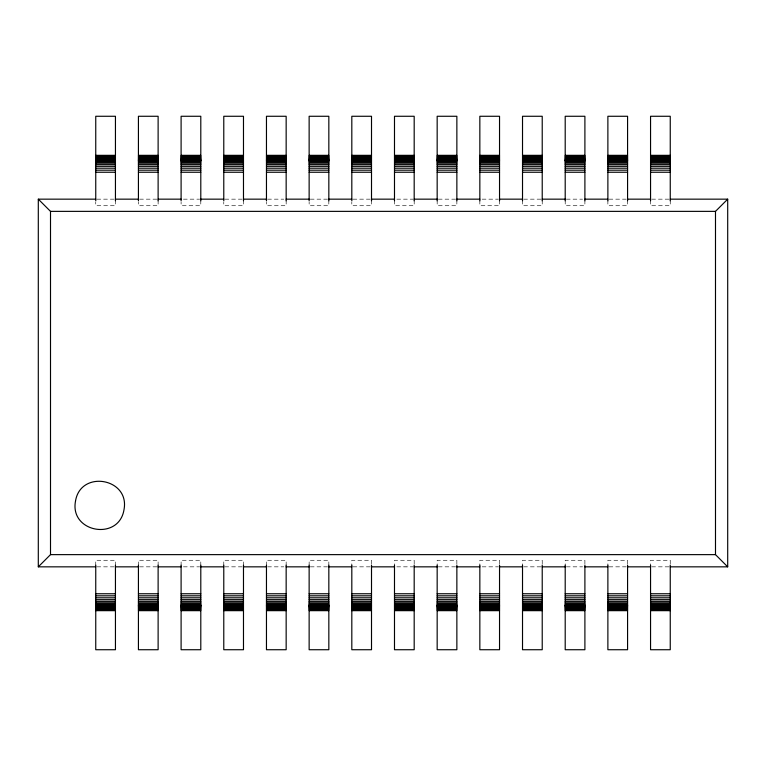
<?xml version="1.0" encoding="UTF-8"?>
<svg xmlns="http://www.w3.org/2000/svg" width="766" height="766" viewBox="0 0 766 766"><rect width="100%" height="100%" fill="white"/><g stroke="black" fill="none" stroke-linecap="round" stroke-linejoin="round"><path stroke-width="0.57" stroke-dasharray="3.83 2.87" d="M96.909 199.16L114.287 199.16M139.584 199.16L156.963 199.16M183.419 199.16L199.639 199.16M224.936 199.16L242.324 199.16M267.621 199.16L283.841 199.16M310.297 199.16L327.676 199.16M352.973 199.16L370.351 199.16M396.807 199.16L413.027 199.16M438.324 199.16L455.703 199.16M482.159 199.16L498.379 199.16M523.676 199.16L541.064 199.16M566.361 199.16L582.581 199.16M609.037 199.16L626.416 199.16M651.713 199.16L669.091 199.16M96.909 566.84L114.287 566.84M139.584 566.84L156.963 566.84M183.419 566.84L199.639 566.84M224.936 566.84L242.324 566.84M267.621 566.84L283.841 566.84M310.297 566.84L327.676 566.84M352.973 566.84L370.351 566.84M396.807 566.84L413.027 566.84M438.324 566.84L455.703 566.84M482.159 566.84L498.379 566.84M523.676 566.84L541.064 566.84M566.361 566.84L582.581 566.84M609.037 566.84L626.416 566.84M651.713 566.84L669.091 566.84M670.25 200.252L670.25 205.728L650.554 205.728L650.554 200.252M670.25 563.862L670.25 560.272L650.554 560.272L650.554 565.748M627.574 200.252L627.574 205.728L607.878 205.728L607.878 200.252M627.574 563.862L627.574 560.272L607.878 560.272L607.878 565.748M584.898 200.252L584.898 205.728L565.203 205.728L565.203 200.252M584.898 563.862L584.898 560.272L565.203 560.272L565.203 565.748M542.223 200.252L542.223 205.728L522.517 205.728L522.517 200.252M542.223 563.862L542.223 560.272L522.517 560.272L522.517 565.748M499.537 200.252L499.537 205.728L479.842 205.728L479.842 200.252M499.537 563.862L499.537 560.272L479.842 560.272L479.842 565.748M456.862 200.252L456.862 205.728L437.166 205.728L437.166 200.252M456.862 563.862L456.862 560.272L437.166 560.272L437.166 565.748M414.186 200.252L414.186 205.728L394.49 205.728L394.49 200.252M414.186 563.862L414.186 560.272L394.49 560.272L394.49 565.748M371.51 200.252L371.51 205.728L351.814 205.728L351.814 202.138M371.51 563.862L371.51 560.272L351.814 560.272L351.814 565.748M328.834 200.252L328.834 205.728L309.138 205.728L309.138 202.138M328.834 565.748L328.834 560.272L309.138 560.272L309.138 565.748M286.158 200.252L286.158 205.728L266.463 205.728L266.463 202.138M286.158 565.748L286.158 560.272L266.463 560.272L266.463 565.748M243.483 200.252L243.483 205.728L223.777 205.728L223.777 202.138M243.483 565.748L243.483 560.272L223.777 560.272L223.777 565.748M200.797 200.252L200.797 205.728L181.102 205.728L181.102 202.138M200.797 565.748L200.797 560.272L181.102 560.272L181.102 565.748M158.122 200.252L158.122 205.728L138.426 205.728L138.426 202.138M158.122 565.748L158.122 560.272L138.426 560.272L138.426 565.748M115.446 200.252L115.446 205.728L95.75 205.728L95.75 202.138M115.446 565.748L115.446 560.272L95.75 560.272L95.75 565.748"/><path stroke-width="1.15" d="M95.75 566.84L38.3 566.84L50.508 554.632L715.492 554.632L727.7 566.84L727.7 199.16L670.25 199.16M95.75 199.16L38.3 199.16L50.508 211.368L715.492 211.368L727.7 199.16M95.75 155.335L115.446 155.335M138.426 155.335L158.122 155.335M181.102 155.335L200.797 155.335M223.777 155.335L243.483 155.335M266.463 155.335L286.158 155.335M309.138 155.335L328.834 155.335M351.814 155.335L371.51 155.335M394.49 155.335L414.186 155.335M437.166 155.335L456.862 155.335M479.842 155.335L499.537 155.335M522.517 155.335L542.223 155.335M565.203 155.335L584.898 155.335M607.878 155.335L627.574 155.335M650.554 155.335L670.25 155.335M95.75 156.254L115.446 156.254M138.426 156.254L158.122 156.254M181.102 156.254L200.797 156.254M223.777 156.254L243.483 156.254M266.463 156.254L286.158 156.254M309.138 156.254L328.834 156.254M351.814 156.254L371.51 156.254M394.49 156.254L414.186 156.254M437.166 156.254L456.862 156.254M479.842 156.254L499.537 156.254M522.517 156.254L542.223 156.254M565.203 156.254L584.898 156.254M607.878 156.254L627.574 156.254M650.554 156.254L670.25 156.254M95.75 157.126L115.446 157.126M138.426 157.126L158.122 157.126M181.102 157.126L200.797 157.126M223.777 157.126L243.483 157.126M266.463 157.126L286.158 157.126M309.138 157.126L328.834 157.126M351.814 157.126L371.51 157.126M394.49 157.126L414.186 157.126M437.166 157.126L456.862 157.126M479.842 157.126L499.537 157.126M522.517 157.126L542.223 157.126M565.203 157.126L584.898 157.126M607.878 157.126L627.574 157.126M650.554 157.126L670.25 157.126M95.75 157.93L115.446 157.93M138.426 157.93L158.122 157.93M181.102 157.93L200.797 157.93M223.777 157.93L243.483 157.93M266.463 157.93L286.158 157.93M309.138 157.93L328.834 157.93M351.814 157.93L371.51 157.93M394.49 157.93L414.186 157.93M437.166 157.93L456.862 157.93M479.842 157.93L499.537 157.93M522.517 157.93L542.223 157.93M565.203 157.93L584.898 157.93M607.878 157.93L627.574 157.93M650.554 157.93L670.25 157.93M95.75 158.648L115.446 158.648M138.426 158.648L158.122 158.648M181.102 158.648L200.797 158.648M223.777 158.648L243.483 158.648M266.463 158.648L286.158 158.648M309.138 158.648L328.834 158.648M351.814 158.648L371.51 158.648M394.49 158.648L414.186 158.648M437.166 158.648L456.862 158.648M479.842 158.648L499.537 158.648M522.517 158.648L542.223 158.648M565.203 158.648L584.898 158.648M607.878 158.648L627.574 158.648M650.554 158.648L670.25 158.648M95.75 159.271L115.446 159.271M138.426 159.271L158.122 159.271M181.102 159.271L200.797 159.271M223.777 159.271L243.483 159.271M266.463 159.271L286.158 159.271M309.138 159.271L328.834 159.271M351.814 159.271L371.51 159.271M394.49 159.271L414.186 159.271M437.166 159.271L456.862 159.271M479.842 159.271L499.537 159.271M522.517 159.271L542.223 159.271M565.203 159.271L584.898 159.271M607.878 159.271L627.574 159.271M650.554 159.271L670.25 159.271M95.75 159.759L115.446 159.759M138.426 159.759L158.122 159.759M181.102 159.759L200.797 159.759M223.777 159.759L243.483 159.759M266.463 159.759L286.158 159.759M309.138 159.759L328.834 159.759M351.814 159.759L371.51 159.759M394.49 159.759L414.186 159.759M437.166 159.759L456.862 159.759M479.842 159.759L499.537 159.759M522.517 159.759L542.223 159.759M565.203 159.759L584.898 159.759M607.878 159.759L627.574 159.759M650.554 159.759L670.25 159.759M95.75 160.123L115.446 160.123M138.426 160.123L158.122 160.123M181.102 160.123L200.797 160.123M223.777 160.123L243.483 160.123M266.463 160.123L286.158 160.123M309.138 160.123L328.834 160.123M351.814 160.123L371.51 160.123M394.49 160.123L414.186 160.123M437.166 160.123L456.862 160.123M479.842 160.123L499.537 160.123M522.517 160.123L542.223 160.123M565.203 160.123L584.898 160.123M607.878 160.123L627.574 160.123M650.554 160.123L670.25 160.123M95.75 160.343L115.446 160.42M138.426 160.42L158.122 160.42M181.102 160.42L200.797 160.42M223.777 160.343L243.483 160.42M266.463 160.42L286.158 160.42M309.138 160.42L328.834 160.42M351.814 160.42L371.51 160.343M394.49 160.42L414.186 160.343M437.166 160.42L456.862 160.42M479.842 160.343L499.537 160.42M522.517 160.343L542.223 160.42M565.203 160.42L584.898 160.42M607.878 160.42L627.574 160.42M650.554 160.42L670.25 160.343M95.75 160.601L115.446 160.601M138.426 160.601L158.122 160.601M181.102 160.601L200.797 160.601M223.777 160.601L243.483 160.601M266.463 160.601L286.158 160.601M309.138 160.601L328.834 160.601M351.814 160.601L371.51 160.601M394.49 160.601L414.186 160.601M437.166 160.601L456.862 160.601M479.842 160.601L499.537 160.601M522.517 160.601L542.223 160.601M565.203 160.601L584.898 160.601M607.878 160.601L627.574 160.601M650.554 160.601L670.25 160.601M95.75 161.138L115.446 161.138M138.426 161.138L158.122 161.138M181.102 161.138L200.797 161.138M223.777 161.138L243.483 161.138M266.463 161.138L286.158 161.138M309.138 161.138L328.834 161.138M351.814 161.138L371.51 161.138M394.49 161.138L414.186 161.138M437.166 161.138L456.862 161.138M479.842 161.138L499.537 161.138M522.517 161.138L542.223 161.138M565.203 161.138L584.898 161.138M607.878 161.138L627.574 161.138M650.554 161.138L670.25 161.138M95.75 162.009L115.446 162.009M138.426 162.009L158.122 162.009M181.102 162.009L200.797 162.009M223.777 162.009L243.483 162.009M266.463 162.009L286.158 162.009M309.138 162.009L328.834 162.009M351.814 162.009L371.51 162.009M394.49 162.009L414.186 162.009M437.166 162.009L456.862 162.009M479.842 162.009L499.537 162.009M522.517 162.009L542.223 162.009M565.203 162.009L584.898 162.009M607.878 162.009L627.574 162.009M650.554 162.009L670.25 162.009M95.75 163.187L115.446 163.187M138.426 163.187L158.122 163.187M181.102 163.187L200.797 163.187M223.777 163.187L243.483 163.187M266.463 163.187L286.158 163.187M309.138 163.187L328.834 163.187M351.814 163.187L371.51 163.187M394.49 163.187L414.186 163.187M437.166 163.187L456.862 163.187M479.842 163.187L499.537 163.187M522.517 163.187L542.223 163.187M565.203 163.187L584.898 163.187M607.878 163.187L627.574 163.187M650.554 163.187L670.25 163.187M95.75 164.642L115.446 164.642M138.426 164.642L158.122 164.642M181.102 164.642L200.797 164.642M223.777 164.642L243.483 164.642M266.463 164.642L286.158 164.642M309.138 164.642L328.834 164.642M351.814 164.642L371.51 164.642M394.49 164.642L414.186 164.642M437.166 164.642L456.862 164.642M479.842 164.642L499.537 164.642M522.517 164.642L542.223 164.642M565.203 164.642L584.898 164.642M607.878 164.642L627.574 164.642M650.554 164.642L670.25 164.642M95.75 166.327L115.446 166.327M138.426 166.327L158.122 166.327M181.102 166.327L200.797 166.327M223.777 166.327L243.483 166.327M266.463 166.327L286.158 166.327M309.138 166.327L328.834 166.327M351.814 166.327L371.51 166.327M394.49 166.327L414.186 166.327M437.166 166.327L456.862 166.327M479.842 166.327L499.537 166.327M522.517 166.327L542.223 166.327M565.203 166.327L584.898 166.327M607.878 166.327L627.574 166.327M650.554 166.327L670.25 166.327M95.75 168.194L115.446 168.194M138.426 168.194L158.122 168.194M181.102 168.194L200.797 168.194M223.777 168.194L243.483 168.194M266.463 168.194L286.158 168.194M309.138 168.194L328.834 168.194M351.814 168.194L371.51 168.194M394.49 168.194L414.186 168.194M437.166 168.194L456.862 168.194M479.842 168.194L499.537 168.194M522.517 168.194L542.223 168.194M565.203 168.194L584.898 168.194M607.878 168.194L627.574 168.194M650.554 168.194L670.25 168.194M95.75 170.186L115.446 170.186M138.426 170.186L158.122 170.186M181.102 170.186L200.797 170.186M223.777 170.186L243.483 170.186M266.463 170.186L286.158 170.186M309.138 170.186L328.834 170.186M351.814 170.186L371.51 170.186M394.49 170.186L414.186 170.186M437.166 170.186L456.862 170.186M479.842 170.186L499.537 170.186M522.517 170.186L542.223 170.186M565.203 170.186L584.898 170.186M607.878 170.186L627.574 170.186M650.554 170.186L670.25 170.186M95.75 172.245L115.446 172.245M138.426 172.245L158.122 172.245M181.102 172.245L200.797 172.245M223.777 172.245L243.483 172.245M266.463 172.245L286.158 172.245M309.138 172.245L328.834 172.245M351.814 172.245L371.51 172.245M394.49 172.245L414.186 172.245M437.166 172.245L456.862 172.245M479.842 172.245L499.537 172.245M522.517 172.245L542.223 172.245M565.203 172.245L584.898 172.245M607.878 172.245L627.574 172.245M650.554 172.245L670.25 172.245M115.446 199.16L138.426 199.16M158.122 199.16L181.102 199.16M200.797 199.16L223.777 199.16M243.483 199.16L266.463 199.16M286.158 199.16L309.138 199.16M328.834 199.16L351.814 199.16M371.51 199.16L394.49 199.16M414.186 199.16L437.166 199.16M456.862 199.16L479.842 199.16M499.537 199.16L522.517 199.16M542.223 199.16L565.203 199.16M584.898 199.16L607.878 199.16M627.574 199.16L650.554 199.16M115.446 566.84L138.426 566.84M158.122 566.84L181.102 566.84M200.797 566.84L223.777 566.84M243.483 566.84L266.463 566.84M286.158 566.84L309.138 566.84M328.834 566.84L351.814 566.84M371.51 566.84L394.49 566.84M414.186 566.84L437.166 566.84M456.862 566.84L479.842 566.84M499.537 566.84L522.517 566.84M542.223 566.84L565.203 566.84M584.898 566.84L607.878 566.84M627.574 566.84L650.554 566.84M670.25 566.84L727.7 566.84M95.75 593.755L115.446 593.755M138.426 593.755L158.122 593.755M181.102 593.755L200.797 593.755M223.777 593.755L243.483 593.755M266.463 593.755L286.158 593.755M309.138 593.755L328.834 593.755M351.814 593.755L371.51 593.755M394.49 593.755L414.186 593.755M437.166 593.755L456.862 593.755M479.842 593.755L499.537 593.755M522.517 593.755L542.223 593.755M565.203 593.755L584.898 593.755M607.878 593.755L627.574 593.755M650.554 593.755L670.25 593.755M95.75 595.814L115.446 595.814M138.426 595.814L158.122 595.814M181.102 595.814L200.797 595.814M223.777 595.814L243.483 595.814M266.463 595.814L286.158 595.814M309.138 595.814L328.834 595.814M351.814 595.814L371.51 595.814M394.49 595.814L414.186 595.814M437.166 595.814L456.862 595.814M479.842 595.814L499.537 595.814M522.517 595.814L542.223 595.814M565.203 595.814L584.898 595.814M607.878 595.814L627.574 595.814M650.554 595.814L670.25 595.814M95.75 597.806L115.446 597.806M138.426 597.806L158.122 597.806M181.102 597.806L200.797 597.806M223.777 597.806L243.483 597.806M266.463 597.806L286.158 597.806M309.138 597.806L328.834 597.806M351.814 597.806L371.51 597.806M394.49 597.806L414.186 597.806M437.166 597.806L456.862 597.806M479.842 597.806L499.537 597.806M522.517 597.806L542.223 597.806M565.203 597.806L584.898 597.806M607.878 597.806L627.574 597.806M650.554 597.806L670.25 597.806M95.75 599.673L115.446 599.673M138.426 599.673L158.122 599.673M181.102 599.673L200.797 599.673M223.777 599.673L243.483 599.673M266.463 599.673L286.158 599.673M309.138 599.673L328.834 599.673M351.814 599.673L371.51 599.673M394.49 599.673L414.186 599.673M437.166 599.673L456.862 599.673M479.842 599.673L499.537 599.673M522.517 599.673L542.223 599.673M565.203 599.673L584.898 599.673M607.878 599.673L627.574 599.673M650.554 599.673L670.25 599.673M95.75 601.358L115.446 601.358M138.426 601.358L158.122 601.358M181.102 601.358L200.797 601.358M223.777 601.358L243.483 601.358M266.463 601.358L286.158 601.358M309.138 601.358L328.834 601.358M351.814 601.358L371.51 601.358M394.49 601.358L414.186 601.358M437.166 601.358L456.862 601.358M479.842 601.358L499.537 601.358M522.517 601.358L542.223 601.358M565.203 601.358L584.898 601.358M607.878 601.358L627.574 601.358M650.554 601.358L670.25 601.358M95.75 602.813L115.446 602.813M138.426 602.813L158.122 602.813M181.102 602.813L200.797 602.813M223.777 602.813L243.483 602.813M266.463 602.813L286.158 602.813M309.138 602.813L328.834 602.813M351.814 602.813L371.51 602.813M394.49 602.813L414.186 602.813M437.166 602.813L456.862 602.813M479.842 602.813L499.537 602.813M522.517 602.813L542.223 602.813M565.203 602.813L584.898 602.813M607.878 602.813L627.574 602.813M650.554 602.813L670.25 602.813M95.75 603.991L115.446 603.991M138.426 603.991L158.122 603.991M181.102 603.991L200.797 603.991M223.777 603.991L243.483 603.991M266.463 603.991L286.158 603.991M309.138 603.991L328.834 603.991M351.814 603.991L371.51 603.991M394.49 603.991L414.186 603.991M437.166 603.991L456.862 603.991M479.842 603.991L499.537 603.991M522.517 603.991L542.223 603.991M565.203 603.991L584.898 603.991M607.878 603.991L627.574 603.991M650.554 603.991L670.25 603.991M95.75 604.862L115.446 604.862M138.426 604.862L158.122 604.862M181.102 604.862L200.797 604.862M223.777 604.862L243.483 604.862M266.463 604.862L286.158 604.862M309.138 604.862L328.834 604.862M351.814 604.862L371.51 604.862M394.49 604.862L414.186 604.862M437.166 604.862L456.862 604.862M479.842 604.862L499.537 604.862M522.517 604.862L542.223 604.862M565.203 604.862L584.898 604.862M607.878 604.862L627.574 604.862M650.554 604.862L670.25 604.862M95.75 605.399L115.446 605.399M138.426 605.399L158.122 605.399M181.102 605.399L200.797 605.399M223.777 605.399L243.483 605.399M266.463 605.399L286.158 605.399M309.138 605.399L328.834 605.399M351.814 605.399L371.51 605.399M394.49 605.399L414.186 605.399M437.166 605.399L456.862 605.399M479.842 605.399L499.537 605.399M522.517 605.399L542.223 605.399M565.203 605.399L584.898 605.399M607.878 605.399L627.574 605.399M650.554 605.399L670.25 605.399M95.75 605.58L115.446 605.657M138.426 605.657L158.122 605.58M181.102 605.657L200.797 605.58M223.777 605.657L243.483 605.58M266.463 605.58L286.158 605.657M309.138 605.58L328.834 605.58M351.814 605.657L371.51 605.58M394.49 605.58L414.186 605.58M437.166 605.58L456.862 605.657M479.842 605.58L499.537 605.58M522.517 605.58L542.223 605.58M565.203 605.657L584.898 605.58M607.878 605.657L627.574 605.58M650.554 605.58L670.25 605.58M95.75 605.877L115.446 605.877M138.426 605.877L158.122 605.877M181.102 605.877L200.797 605.877M223.777 605.877L243.483 605.877M266.463 605.877L286.158 605.877M309.138 605.877L328.834 605.877M351.814 605.877L371.51 605.877M394.49 605.877L414.186 605.877M437.166 605.877L456.862 605.877M479.842 605.877L499.537 605.877M522.517 605.877L542.223 605.877M565.203 605.877L584.898 605.877M607.878 605.877L627.574 605.877M650.554 605.877L670.25 605.877M95.75 606.241L115.446 606.241M138.426 606.241L158.122 606.241M181.102 606.241L200.797 606.241M223.777 606.241L243.483 606.241M266.463 606.241L286.158 606.241M309.138 606.241L328.834 606.241M351.814 606.241L371.51 606.241M394.49 606.241L414.186 606.241M437.166 606.241L456.862 606.241M479.842 606.241L499.537 606.241M522.517 606.241L542.223 606.241M565.203 606.241L584.898 606.241M607.878 606.241L627.574 606.241M650.554 606.241L670.25 606.241M95.75 606.729L115.446 606.729M138.426 606.729L158.122 606.729M181.102 606.729L200.797 606.729M223.777 606.729L243.483 606.729M266.463 606.729L286.158 606.729M309.138 606.729L328.834 606.729M351.814 606.729L371.51 606.729M394.49 606.729L414.186 606.729M437.166 606.729L456.862 606.729M479.842 606.729L499.537 606.729M522.517 606.729L542.223 606.729M565.203 606.729L584.898 606.729M607.878 606.729L627.574 606.729M650.554 606.729L670.25 606.729M95.75 607.352L115.446 607.352M138.426 607.352L158.122 607.352M181.102 607.352L200.797 607.352M223.777 607.352L243.483 607.352M266.463 607.352L286.158 607.352M309.138 607.352L328.834 607.352M351.814 607.352L371.51 607.352M394.49 607.352L414.186 607.352M437.166 607.352L456.862 607.352M479.842 607.352L499.537 607.352M522.517 607.352L542.223 607.352M565.203 607.352L584.898 607.352M607.878 607.352L627.574 607.352M650.554 607.352L670.25 607.352M95.75 608.07L115.446 608.07M138.426 608.07L158.122 608.07M181.102 608.07L200.797 608.07M223.777 608.07L243.483 608.07M266.463 608.07L286.158 608.07M309.138 608.07L328.834 608.07M351.814 608.07L371.51 608.07M394.49 608.07L414.186 608.07M437.166 608.07L456.862 608.07M479.842 608.07L499.537 608.07M522.517 608.07L542.223 608.07M565.203 608.07L584.898 608.07M607.878 608.07L627.574 608.07M650.554 608.07L670.25 608.07M95.75 608.874L115.446 608.874M138.426 608.874L158.122 608.874M181.102 608.874L200.797 608.874M223.777 608.874L243.483 608.874M266.463 608.874L286.158 608.874M309.138 608.874L328.834 608.874M351.814 608.874L371.51 608.874M394.49 608.874L414.186 608.874M437.166 608.874L456.862 608.874M479.842 608.874L499.537 608.874M522.517 608.874L542.223 608.874M565.203 608.874L584.898 608.874M607.878 608.874L627.574 608.874M650.554 608.874L670.25 608.874M95.75 609.746L115.446 609.746M138.426 609.746L158.122 609.746M181.102 609.746L200.797 609.746M223.777 609.746L243.483 609.746M266.463 609.746L286.158 609.746M309.138 609.746L328.834 609.746M351.814 609.746L371.51 609.746M394.49 609.746L414.186 609.746M437.166 609.746L456.862 609.746M479.842 609.746L499.537 609.746M522.517 609.746L542.223 609.746M565.203 609.746L584.898 609.746M607.878 609.746L627.574 609.746M650.554 609.746L670.25 609.746M95.75 610.665L115.446 610.665M138.426 610.665L158.122 610.665M181.102 610.665L200.797 610.665M223.777 610.665L243.483 610.665M266.463 610.665L286.158 610.665M309.138 610.665L328.834 610.665M351.814 610.665L371.51 610.665M394.49 610.665L414.186 610.665M437.166 610.665L456.862 610.665M479.842 610.665L499.537 610.665M522.517 610.665L542.223 610.665M565.203 610.665L584.898 610.665M607.878 610.665L627.574 610.665M650.554 610.665L670.25 610.665M715.492 211.368L715.492 554.632M670.25 200.941L670.25 116.269L650.554 116.269L650.554 200.941M670.25 565.059L670.25 649.731L650.554 649.731L650.554 565.059M627.574 200.941L627.574 116.269L607.878 116.269L607.878 200.941M627.574 565.059L627.574 649.731L607.878 649.731L607.878 565.059M584.898 200.941L584.898 116.269L565.203 116.269L565.203 200.941M584.898 565.059L584.898 649.731L565.203 649.731L565.203 565.059M542.223 200.941L542.223 116.269L522.517 116.269L522.517 200.941M542.223 565.059L542.223 649.731L522.517 649.731L522.517 565.059M499.537 200.941L499.537 116.269L479.842 116.269L479.842 200.941M499.537 565.059L499.537 649.731L479.842 649.731L479.842 565.059M456.862 200.941L456.862 116.269L437.166 116.269L437.166 200.941M456.862 565.059L456.862 649.731L437.166 649.731L437.166 565.059M414.186 200.941L414.186 116.269L394.49 116.269L394.49 200.941M414.186 565.059L414.186 649.731L394.49 649.731L394.49 565.059M371.51 200.941L371.51 116.269L351.814 116.269L351.814 200.941M371.51 565.059L371.51 649.731L351.814 649.731L351.814 565.059M328.834 200.941L328.834 116.269L309.138 116.269L309.138 200.941M328.834 565.059L328.834 649.731L309.138 649.731L309.138 565.059M286.158 200.941L286.158 116.269L266.463 116.269L266.463 200.941M286.158 565.059L286.158 649.731L266.463 649.731L266.463 565.059M243.483 200.941L243.483 116.269L223.777 116.269L223.777 200.941M243.483 565.059L243.483 649.731L223.777 649.731L223.777 565.059M200.797 200.941L200.797 116.269L181.102 116.269L181.102 200.941M200.797 565.059L200.797 649.731L181.102 649.731L181.102 565.059M158.122 200.941L158.122 116.269L138.426 116.269L138.426 200.941M158.122 565.059L158.122 649.731L138.426 649.731L138.426 565.059M115.446 200.941L115.446 116.269L95.75 116.269L95.75 200.941M115.446 565.059L115.446 649.731L95.75 649.731L95.75 565.059M50.508 211.368L50.508 554.632M38.3 199.16L38.3 566.84M75.508 501.108C69.428 532.571 118.95 541.303 124.006 509.658C130.076 478.195 80.554 469.462 75.508 501.108"/></g></svg>
